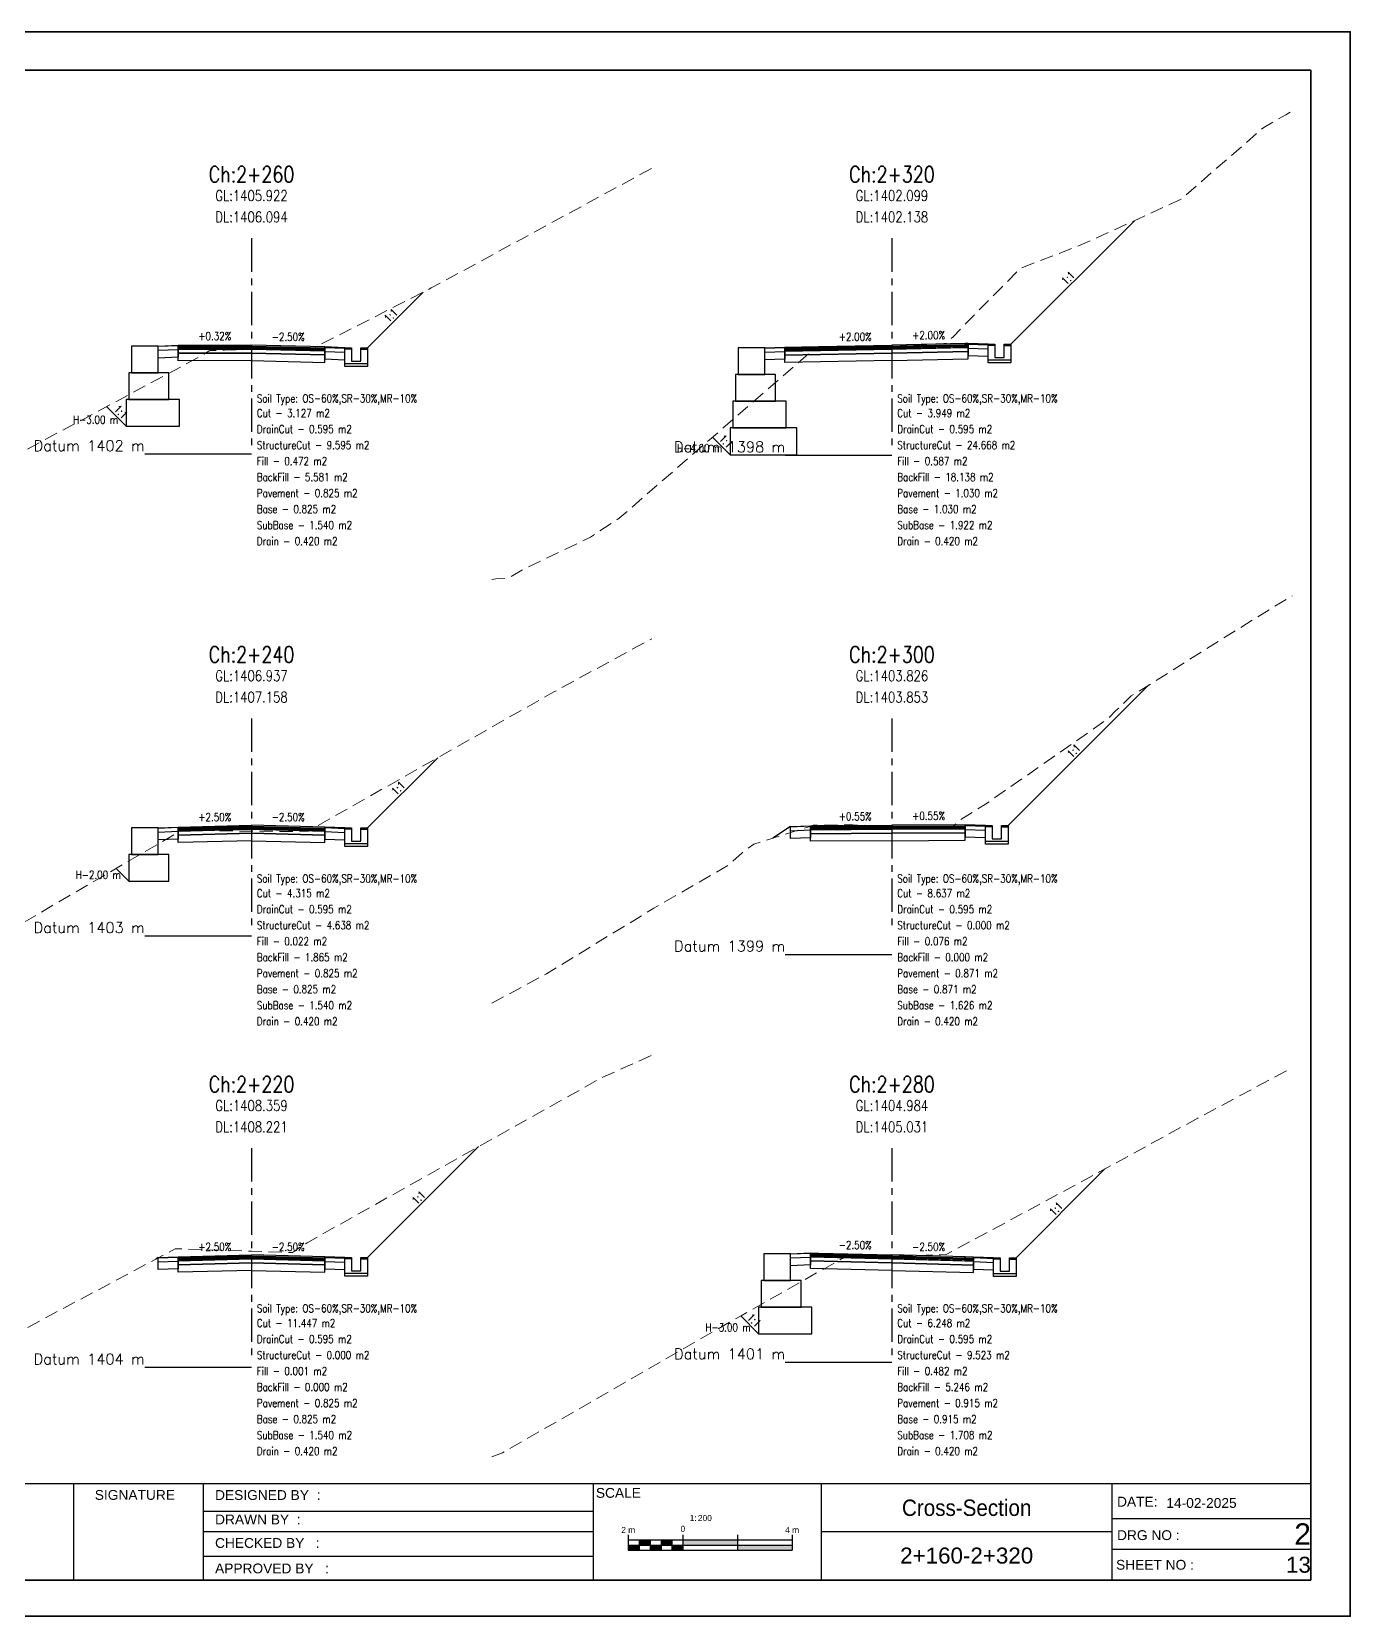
# Model space of a CAD drawing. Extents: x -19 to 1577, y -12 to 48.
# Drawn here: x 1311.8 to 1361.2, y -11.7 to 47.7 of the extents above; entities that cross this region are included whole.
import ezdxf
from ezdxf.enums import TextEntityAlignment as Align

# ---------------------------------------------------------------- set-up
doc = ezdxf.new("R2010")
doc.units = 0
doc.header["$MEASUREMENT"] = 0
doc.linetypes.add('Center', pattern=[2, 1.25, -0.25, 0.25, -0.25])
doc.linetypes.add('Dashed', pattern=[0.75, 0.5, -0.25])
for name, color, linetype in [('BackFill-Area', 7, 'Continuous'), ('Base', 6, 'Continuous'), ('Base-Area', 7, 'Continuous'), ('Cut-Area', 7, 'Continuous'), ('CutFillLine', 4, 'Continuous'), ('Drain', 3, 'Continuous'), ('Drain-Area', 7, 'Continuous'), ('DrainCut-Area', 7, 'Continuous'), ('ExtraWideningLayers', 7, 'Continuous'), ('Fill-Area', 7, 'Continuous'), ('Frame', 7, 'Continuous'), ('GabionRetainingWall', 140, 'Continuous'), ('Height', 7, 'Continuous'), ('L_CF_Slope', 7, 'Continuous'), ('L_Slope', 7, 'Continuous'), ('Pavement-Area', 7, 'Continuous'), ('PavementLayers', 1, 'Continuous'), ('R_CF_Slope', 7, 'Continuous'), ('R_Slope', 7, 'Continuous'), ('Shoulder', 2, 'Continuous'), ('Soil Type', 7, 'Continuous'), ('StructureCut-Area', 7, 'Continuous'), ('SubBase', 7, 'Continuous'), ('SubBase-Area', 7, 'Continuous')]:
    doc.layers.add(name, color=color, linetype=linetype)
for name, color, linetype, lineweight in [('CenterLine', 5, 'Center', 25), ('ChainageTxt', 7, 'Continuous', 25), ('DatumLabel', 1, 'Continuous', 25), ('DLTxt', 1, 'Continuous', 25), ('GL', 104, 'Dashed', 18), ('GLTxt', 3, 'Continuous', 25)]:
    doc.layers.add(name, color=color, linetype=linetype, lineweight=lineweight)
doc.styles.add('ARIAL', font='arial.ttf')
doc.styles.get("Standard").update_dxf_attribs({"font": 'simplex.shx'})

# ---------------------------------------------------------------- blocks, each defined once
blk = doc.blocks.new('SheetA3-1')
at = {"layer": 'Frame', "color": 6, "linetype": 'Continuous', "lineweight": 35}
for p, q in [((397, 0), (0, 0)), ((397, -283), (397, 0)), ((0, -283), (397, -283))]:
    blk.add_line(p, q, dxfattribs=at)
at = {"layer": 'Frame', "linetype": 'Continuous', "lineweight": 30}
for p, q in [((397, -264.94), (0, -264.94)), ((165.2, -282.86), (165.2, -264.94)), ((189.51, -282.86), (189.51, -264.94)), ((262.53, -264.94), (262.53, -282.86)), ((305.32, -282.86), (305.32, -264.94)), ((359.69, -264.94), (359.69, -282.86)), ((189.51, -270.06), (262.53, -270.06)), ((359.69, -271.47), (397, -271.47)), ((189.51, -273.9), (262.53, -273.9)), ((305.32, -273.9), (359.69, -273.9)), ((189.51, -278.48), (262.53, -278.48)), ((359.69, -277.21), (397, -277.21))]:
    blk.add_line(p, q, dxfattribs=at)
at = {"layer": 'Frame', "color": 7, "linetype": 'Continuous'}
for p, q in [((269.08, -274.49), (269.08, -277.35)), ((299.8, -275.51), (269.08, -275.51)), ((271.13, -275.51), (271.13, -277.35)), ((273.18, -275.51), (273.18, -277.35)), ((275.23, -275.51), (275.23, -277.35)), ((277.28, -275.51), (277.28, -277.35)), ((279.32, -274.49), (279.32, -277.35)), ((289.56, -274.49), (289.56, -277.35)), ((299.8, -274.49), (299.8, -277.35)), ((269.08, -276.43), (299.8, -276.43)), ((269.08, -277.35), (299.8, -277.35))]:
    blk.add_line(p, q, dxfattribs=at)
at = {"layer": 'Frame', "color": 6, "linetype": 'Continuous', "lineweight": 35}
blk.add_lwpolyline([(-15.62, -289.77), (404.38, -289.77), (404.38, 7.23), (-15.62, 7.23)], close=True, dxfattribs=at)
at = {"layer": 'Frame', "color": 7, "linetype": 'Continuous'}
for points in [[(271.13, -275.51), (271.13, -276.43), (273.18, -275.51), (273.18, -276.43)], [(275.23, -276.43), (275.23, -275.51), (277.28, -276.43), (277.28, -275.51)], [(279.32, -276.43), (279.32, -275.51), (289.56, -276.43), (289.56, -275.51)], [(269.08, -276.43), (269.08, -277.35), (271.13, -276.43), (271.13, -277.35)], [(273.18, -276.43), (273.18, -277.35), (275.23, -276.43), (275.23, -277.35)], [(277.28, -276.43), (277.28, -277.35), (279.32, -276.43), (279.32, -277.35)], [(289.56, -276.43), (289.56, -277.35), (299.8, -276.43), (299.8, -277.35)]]:
    blk.add_solid(points, dxfattribs=at)
at = {"color": 1, "style": 'ARIAL'}
for tag, height, p in [('DWGNUM', 4, (397, -274.34)), ('SHEETNUM', 3, (397, -280.11))]:
    blk.add_attdef(tag, text='', height=height, dxfattribs=at).set_placement(p, align=Align.MIDDLE_RIGHT)
at = {"style": 'ARIAL'}
blk.add_attdef('CHRANGE', text='', height=3, dxfattribs=at).set_placement((332.51, -278.38), align=Align.MIDDLE_CENTER)
at = {"layer": 'Frame', "linetype": 'Continuous', "style": 'ARIAL'}
for s, height, p in [('SIGNATURE', 1.843, (169.13, -267.94)), ('DESIGNED BY  :', 1.8429, (191.67, -267.96)), ('DRAWN BY  :', 1.8429, (191.67, -272.54)), ('CHECKED BY   :', 1.8429, (191.67, -276.95)), ('APPROVED BY   :', 1.8429, (191.67, -281.72))]:
    blk.add_text(s, height=height, dxfattribs=at).set_placement(p)
blk.add_text('SCALE ', height=1.843, dxfattribs=at).set_placement((267.6, -267.56), align=Align.CENTER)
at = {"layer": 'Frame', "color": 7, "linetype": 'Continuous', "style": 'ARIAL'}
for s, height, p in [('DATE:', 1.843, (360.68, -269.21)), ('14-02-2025', 1.843, (369.92, -269.45)), ('DRG NO : ', 1.843, (360.68, -275.48)), ('SHEET NO : ', 1.8429, (360.49, -281.04))]:
    blk.add_text(s, height=height, dxfattribs=at).set_placement(p)
for s, height, p in [('0', 1.13, (279.32, -273.93)), ('1: ', 1.126, (281.48, -271.89))]:
    blk.add_text(s, height=height, dxfattribs=at).set_placement(p, align=Align.CENTER)
at = {"layer": 'Frame', "linetype": 'Continuous', "lineweight": 30, "style": 'ARIAL', "width": 0.9}
for tag, height, p in [('DWGNAME', 3.07, (332.51, -269.42)), ('KAPAN-JAGDOLROAD', 2.46, (110.77, -273.9))]:
    blk.add_attdef(tag, text='', height=height, dxfattribs=at).set_placement(p, align=Align.MIDDLE_CENTER)
at = {"layer": 'Frame', "color": 7, "linetype": 'Continuous', "style": 'ARIAL'}
for tag, p in [('V1', (269.08, -274.49)), ('V2', (299.8, -274.49))]:
    blk.add_attdef(tag, text='', height=1.13, dxfattribs=at).set_placement(p, align=Align.BOTTOM_CENTER)
blk.add_attdef('HSCALE', (282.14, -271.91), '', height=1.13, dxfattribs=at)

msp = doc.modelspace()

# ---------------------------------------------------------------- linework, layer by layer
at = {"layer": 'Base'}
for points in [[(1320, 35.85), (1320, 35.7), (1317.25, 35.691), (1317.25, 35.691), (1317.25, 35.841), (1320, 35.85)], [(1320, 35.85), (1320, 35.7), (1322.75, 35.631), (1322.75, 35.631), (1322.75, 35.781), (1320, 35.85)], [(1344, 35.85), (1344, 35.7), (1339.988, 35.62), (1339.988, 35.62), (1339.988, 35.77), (1344, 35.85)], [(1344, 35.85), (1344, 35.7), (1346.852, 35.757), (1346.852, 35.757), (1346.852, 35.907), (1344, 35.85)], [(1320, 17.85), (1320, 17.7), (1317.25, 17.631), (1317.25, 17.631), (1317.25, 17.781), (1320, 17.85)], [(1320, 17.85), (1320, 17.7), (1322.75, 17.631), (1322.75, 17.631), (1322.75, 17.781), (1320, 17.85)], [(1344, 17.85), (1344, 17.7), (1340.944, 17.683), (1340.944, 17.683), (1340.944, 17.833), (1344, 17.85)], [(1344, 17.85), (1344, 17.7), (1346.75, 17.715), (1346.75, 17.715), (1346.75, 17.865), (1344, 17.85)], [(1344, 1.74), (1344, 1.59), (1340.95, 1.666), (1340.95, 1.666), (1340.95, 1.816), (1344, 1.74)], [(1320, 1.74), (1320, 1.59), (1317.25, 1.521), (1317.25, 1.521), (1317.25, 1.671), (1320, 1.74)], [(1320, 1.74), (1320, 1.59), (1322.75, 1.521), (1322.75, 1.521), (1322.75, 1.671), (1320, 1.74)], [(1344, 1.74), (1344, 1.59), (1347.05, 1.514), (1347.05, 1.514), (1347.05, 1.664), (1344, 1.74)]]:
    msp.add_lwpolyline(points, dxfattribs=at)
at = {"layer": 'CenterLine'}
for p, q in [((1320, 40), (1320, 32)), ((1344, 40), (1344, 32)), ((1320, 22), (1320, 14)), ((1344, 22), (1344, 14)), ((1320, 5.89), (1320, -2.11)), ((1344, 5.89), (1344, -2.11))]:
    msp.add_line(p, q, dxfattribs=at)
at = {"layer": 'CutFillLine'}
for points in [[(1348.452, 36.027), (1353.086, 40.66)], [(1324.35, 35.901), (1326.428, 37.979)], [(1315.3, 32.961), (1314.57, 33.691)], [(1337.938, 31.89), (1337.279, 32.549)], [(1348.35, 17.985), (1353.611, 23.246)], [(1324.35, 17.901), (1326.981, 20.532)], [(1340.194, 17.953), (1339.532, 17.512)], [(1315.4, 15.901), (1314.924, 16.378)], [(1324.35, 1.791), (1328.51, 5.952)], [(1348.65, 1.784), (1351.982, 5.115)], [(1316.5, 1.791), (1316.412, 1.733)], [(1339, -1.064), (1338.332, -0.395)]]:
    msp.add_lwpolyline(points, dxfattribs=at)
at = {"layer": 'DatumLabel'}
for p, q in [((1320, 31.906), (1316, 31.906)), ((1344, 31.862), (1340, 31.862)), ((1320, 13.842), (1316, 13.842)), ((1344, 13.147), (1340, 13.147)), ((1320, -2.331), (1316, -2.331)), ((1344, -2.14), (1340, -2.14))]:
    msp.add_line(p, q, dxfattribs=at)
at = {"layer": 'Drain'}
for points in [[(1323.5, 35.901), (1323.75, 35.901), (1323.75, 35.851), (1323.75, 35.401), (1324.1, 35.401), (1324.1, 35.851), (1324.1, 35.901), (1324.35, 35.901), (1324.35, 35.851), (1324.35, 35.401), (1324.35, 35.301), (1324.35, 35.201), (1323.5, 35.201), (1323.5, 35.301), (1323.5, 35.401), (1323.5, 35.851), (1323.5, 35.901)], [(1323.75, 35.851), (1323.5, 35.851)], [(1324.1, 35.851), (1324.35, 35.851)], [(1347.602, 36.027), (1347.852, 36.027), (1347.852, 35.977), (1347.852, 35.527), (1348.202, 35.527), (1348.202, 35.977), (1348.202, 36.027), (1348.452, 36.027), (1348.452, 35.977), (1348.452, 35.527), (1348.452, 35.427), (1348.452, 35.327), (1347.602, 35.327), (1347.602, 35.427), (1347.602, 35.527), (1347.602, 35.977), (1347.602, 36.027)], [(1347.852, 35.977), (1347.602, 35.977)], [(1348.202, 35.977), (1348.452, 35.977)], [(1324.35, 35.301), (1323.5, 35.301)], [(1348.452, 35.427), (1347.602, 35.427)], [(1323.5, 17.901), (1323.75, 17.901), (1323.75, 17.851), (1323.75, 17.401), (1324.1, 17.401), (1324.1, 17.851), (1324.1, 17.901), (1324.35, 17.901), (1324.35, 17.851), (1324.35, 17.401), (1324.35, 17.301), (1324.35, 17.201), (1323.5, 17.201), (1323.5, 17.301), (1323.5, 17.401), (1323.5, 17.851), (1323.5, 17.901)], [(1323.75, 17.851), (1323.5, 17.851)], [(1324.1, 17.851), (1324.35, 17.851)], [(1347.5, 17.985), (1347.75, 17.985), (1347.75, 17.935), (1347.75, 17.485), (1348.1, 17.485), (1348.1, 17.935), (1348.1, 17.985), (1348.35, 17.985), (1348.35, 17.935), (1348.35, 17.485), (1348.35, 17.385), (1348.35, 17.285), (1347.5, 17.285), (1347.5, 17.385), (1347.5, 17.485), (1347.5, 17.935), (1347.5, 17.985)], [(1347.75, 17.935), (1347.5, 17.935)], [(1348.1, 17.935), (1348.35, 17.935)], [(1324.35, 17.301), (1323.5, 17.301)], [(1348.35, 17.385), (1347.5, 17.385)], [(1323.5, 1.791), (1323.75, 1.791), (1323.75, 1.741), (1323.75, 1.291), (1324.1, 1.291), (1324.1, 1.741), (1324.1, 1.791), (1324.35, 1.791), (1324.35, 1.741), (1324.35, 1.291), (1324.35, 1.191), (1324.35, 1.091), (1323.5, 1.091), (1323.5, 1.191), (1323.5, 1.291), (1323.5, 1.741), (1323.5, 1.791)], [(1347.8, 1.784), (1348.05, 1.784), (1348.05, 1.734), (1348.05, 1.284), (1348.4, 1.284), (1348.4, 1.734), (1348.4, 1.784), (1348.65, 1.784), (1348.65, 1.734), (1348.65, 1.284), (1348.65, 1.184), (1348.65, 1.084), (1347.8, 1.084), (1347.8, 1.184), (1347.8, 1.284), (1347.8, 1.734), (1347.8, 1.784)], [(1323.75, 1.741), (1323.5, 1.741)], [(1324.35, 1.191), (1323.5, 1.191)], [(1324.1, 1.741), (1324.35, 1.741)], [(1348.05, 1.734), (1347.8, 1.734)], [(1348.4, 1.734), (1348.65, 1.734)], [(1348.65, 1.184), (1347.8, 1.184)]]:
    msp.add_lwpolyline(points, dxfattribs=at)
at = {"layer": 'ExtraWideningLayers'}
for points in [[(1341.25, 35.945), (1341.25, 35.895), (1339.988, 35.87), (1339.988, 35.87), (1339.988, 35.92), (1341.25, 35.945)], [(1341.25, 35.895), (1341.25, 35.845), (1339.988, 35.82), (1339.988, 35.82), (1339.988, 35.87), (1341.25, 35.895)], [(1341.25, 35.845), (1341.25, 35.795), (1339.988, 35.77), (1339.988, 35.77), (1339.988, 35.82), (1341.25, 35.845)], [(1346.75, 36.055), (1346.75, 36.005), (1346.852, 36.007), (1346.852, 36.007), (1346.852, 36.057), (1346.75, 36.055)], [(1346.75, 36.005), (1346.75, 35.955), (1346.852, 35.957), (1346.852, 35.957), (1346.852, 36.007), (1346.75, 36.005)], [(1346.75, 35.955), (1346.75, 35.905), (1346.852, 35.907), (1346.852, 35.907), (1346.852, 35.957), (1346.75, 35.955)], [(1341.25, 17.985), (1341.25, 17.935), (1340.944, 17.933), (1340.944, 17.933), (1340.944, 17.983), (1341.25, 17.985)], [(1341.25, 17.935), (1341.25, 17.885), (1340.944, 17.883), (1340.944, 17.883), (1340.944, 17.933), (1341.25, 17.935)], [(1341.25, 17.885), (1341.25, 17.835), (1340.944, 17.833), (1340.944, 17.833), (1340.944, 17.883), (1341.25, 17.885)], [(1341.25, 1.959), (1341.25, 1.909), (1340.95, 1.916), (1340.95, 1.916), (1340.95, 1.966), (1341.25, 1.959)], [(1341.25, 1.909), (1341.25, 1.859), (1340.95, 1.866), (1340.95, 1.866), (1340.95, 1.916), (1341.25, 1.909)], [(1341.25, 1.859), (1341.25, 1.809), (1340.95, 1.816), (1340.95, 1.816), (1340.95, 1.866), (1341.25, 1.859)], [(1346.75, 1.821), (1346.75, 1.771), (1347.05, 1.764), (1347.05, 1.764), (1347.05, 1.814), (1346.75, 1.821)], [(1346.75, 1.771), (1346.75, 1.721), (1347.05, 1.714), (1347.05, 1.714), (1347.05, 1.764), (1346.75, 1.771)], [(1346.75, 1.721), (1346.75, 1.671), (1347.05, 1.664), (1347.05, 1.664), (1347.05, 1.714), (1346.75, 1.721)]]:
    msp.add_lwpolyline(points, dxfattribs=at)
at = {"layer": 'GabionRetainingWall'}
for points in [[(1316.5, 35.961), (1315.5, 35.961), (1315.5, 34.961), (1316.5, 34.961), (1316.5, 35.961)], [(1339.238, 35.89), (1338.238, 35.89), (1338.238, 34.89), (1339.238, 34.89), (1339.238, 35.89)], [(1316.9, 34.961), (1315.4, 34.961), (1315.4, 33.961), (1316.9, 33.961), (1316.9, 34.961)], [(1339.638, 34.89), (1338.138, 34.89), (1338.138, 33.89), (1339.638, 33.89), (1339.638, 34.89)], [(1317.3, 33.961), (1315.3, 33.961), (1315.3, 32.961), (1317.3, 32.961), (1317.3, 33.961)], [(1340.038, 33.89), (1338.038, 33.89), (1338.038, 32.89), (1340.038, 32.89), (1340.038, 33.89)], [(1340.438, 32.89), (1337.938, 32.89), (1337.938, 31.89), (1340.438, 31.89), (1340.438, 32.89)], [(1316.5, 17.901), (1315.5, 17.901), (1315.5, 16.901), (1316.5, 16.901), (1316.5, 17.901)], [(1316.9, 16.901), (1315.4, 16.901), (1315.4, 15.901), (1316.9, 15.901), (1316.9, 16.901)], [(1340.2, 1.936), (1339.2, 1.936), (1339.2, 0.936), (1340.2, 0.936), (1340.2, 1.936)], [(1340.6, 0.936), (1339.1, 0.936), (1339.1, -0.064), (1340.6, -0.064), (1340.6, 0.936)], [(1341, -0.064), (1339, -0.064), (1339, -1.064), (1341, -1.064), (1341, -0.064)]]:
    msp.add_lwpolyline(points, dxfattribs=at)
at = {"layer": 'GL', "flags": 128}
for points in [[(1329, 27.209), (1329.152, 27.237), (1329.597, 27.249), (1330.125, 27.558), (1332.701, 28.803), (1333.781, 29.511), (1341.053, 35.825), (1344, 35.961), (1345.383, 36.024), (1345.948, 36.052), (1346.037, 36.054), (1346.289, 36.308), (1348.796, 38.867), (1351.146, 39.779), (1353.209, 40.717), (1354.834, 41.465), (1357.932, 44.157), (1358.755, 44.633), (1359, 44.766)], [(1305, 28.551), (1317.999, 35.533), (1318.436, 35.798), (1318.983, 35.804), (1320, 35.828), (1320.851, 35.849), (1322.282, 35.863), (1326.738, 38.138), (1335, 42.626)], [(1329, 11.332), (1331.052, 12.426), (1335.079, 14.895), (1337.884, 16.508), (1338.386, 16.964), (1338.825, 17.287), (1340.851, 17.932), (1341.048, 17.996), (1342.415, 18.024), (1342.661, 18.007), (1344, 17.974), (1345.075, 17.946), (1346.249, 17.906), (1346.529, 18.188), (1347.508, 18.79), (1351.596, 21.639), (1352.147, 22.051), (1352.396, 22.295), (1352.97, 22.844), (1358.282, 26.172), (1359, 26.596)], [(1305, 10.592), (1305.317, 10.762), (1305.828, 11.072), (1317.364, 17.801), (1317.497, 17.801), (1320, 17.779), (1321.551, 17.766), (1322.119, 17.778), (1331.334, 22.998), (1335, 24.99)], [(1305, -4.35), (1317.138, 2.12), (1317.32, 2.118), (1320, 2.028), (1321.445, 1.98), (1321.539, 1.978), (1321.644, 2.059), (1321.755, 2.151), (1321.927, 2.254), (1322.086, 2.351), (1333.141, 8.547), (1333.194, 8.569), (1333.276, 8.602), (1335, 9.375)], [(1329, -5.682), (1329.404, -5.525), (1338.349, -0.385), (1342.202, 1.796), (1342.593, 1.798), (1343.266, 1.821), (1344, 1.844), (1346.032, 1.907), (1351.777, 5.003), (1355.458, 7.017), (1359, 8.907)]]:
    msp.add_lwpolyline(points, dxfattribs=at)
at = {"layer": 'PavementLayers'}
for points in [[(1320, 36), (1320, 35.95), (1317.25, 35.941), (1317.25, 35.941), (1317.25, 35.991), (1320, 36)], [(1320, 35.95), (1320, 35.9), (1317.25, 35.891), (1317.25, 35.891), (1317.25, 35.941), (1320, 35.95)], [(1320, 35.9), (1320, 35.85), (1317.25, 35.841), (1317.25, 35.841), (1317.25, 35.891), (1320, 35.9)], [(1320, 36), (1320, 35.95), (1322.75, 35.881), (1322.75, 35.881), (1322.75, 35.931), (1320, 36)], [(1320, 35.95), (1320, 35.9), (1322.75, 35.831), (1322.75, 35.831), (1322.75, 35.881), (1320, 35.95)], [(1320, 35.9), (1320, 35.85), (1322.75, 35.781), (1322.75, 35.781), (1322.75, 35.831), (1320, 35.9)], [(1344, 36), (1344, 35.95), (1341.25, 35.895), (1341.25, 35.895), (1341.25, 35.945), (1344, 36)], [(1344, 35.95), (1344, 35.9), (1341.25, 35.845), (1341.25, 35.845), (1341.25, 35.895), (1344, 35.95)], [(1344, 35.9), (1344, 35.85), (1341.25, 35.795), (1341.25, 35.795), (1341.25, 35.845), (1344, 35.9)], [(1344, 36), (1344, 35.95), (1346.75, 36.005), (1346.75, 36.005), (1346.75, 36.055), (1344, 36)], [(1344, 35.95), (1344, 35.9), (1346.75, 35.955), (1346.75, 35.955), (1346.75, 36.005), (1344, 35.95)], [(1344, 35.9), (1344, 35.85), (1346.75, 35.905), (1346.75, 35.905), (1346.75, 35.955), (1344, 35.9)], [(1320, 18), (1320, 17.95), (1317.25, 17.881), (1317.25, 17.881), (1317.25, 17.931), (1320, 18)], [(1320, 17.95), (1320, 17.9), (1317.25, 17.831), (1317.25, 17.831), (1317.25, 17.881), (1320, 17.95)], [(1320, 17.9), (1320, 17.85), (1317.25, 17.781), (1317.25, 17.781), (1317.25, 17.831), (1320, 17.9)], [(1320, 18), (1320, 17.95), (1322.75, 17.881), (1322.75, 17.881), (1322.75, 17.931), (1320, 18)], [(1320, 17.95), (1320, 17.9), (1322.75, 17.831), (1322.75, 17.831), (1322.75, 17.881), (1320, 17.95)], [(1320, 17.9), (1320, 17.85), (1322.75, 17.781), (1322.75, 17.781), (1322.75, 17.831), (1320, 17.9)], [(1344, 18), (1344, 17.95), (1341.25, 17.935), (1341.25, 17.935), (1341.25, 17.985), (1344, 18)], [(1344, 17.95), (1344, 17.9), (1341.25, 17.885), (1341.25, 17.885), (1341.25, 17.935), (1344, 17.95)], [(1344, 17.9), (1344, 17.85), (1341.25, 17.835), (1341.25, 17.835), (1341.25, 17.885), (1344, 17.9)], [(1344, 18), (1344, 17.95), (1346.75, 17.965), (1346.75, 17.965), (1346.75, 18.015), (1344, 18)], [(1344, 17.95), (1344, 17.9), (1346.75, 17.915), (1346.75, 17.915), (1346.75, 17.965), (1344, 17.95)], [(1344, 17.9), (1344, 17.85), (1346.75, 17.865), (1346.75, 17.865), (1346.75, 17.915), (1344, 17.9)], [(1320, 1.89), (1320, 1.84), (1317.25, 1.771), (1317.25, 1.771), (1317.25, 1.821), (1320, 1.89)], [(1320, 1.84), (1320, 1.79), (1317.25, 1.721), (1317.25, 1.721), (1317.25, 1.771), (1320, 1.84)], [(1320, 1.79), (1320, 1.74), (1317.25, 1.671), (1317.25, 1.671), (1317.25, 1.721), (1320, 1.79)], [(1320, 1.89), (1320, 1.84), (1322.75, 1.771), (1322.75, 1.771), (1322.75, 1.821), (1320, 1.89)], [(1320, 1.84), (1320, 1.79), (1322.75, 1.721), (1322.75, 1.721), (1322.75, 1.771), (1320, 1.84)], [(1320, 1.79), (1320, 1.74), (1322.75, 1.671), (1322.75, 1.671), (1322.75, 1.721), (1320, 1.79)], [(1344, 1.89), (1344, 1.84), (1341.25, 1.909), (1341.25, 1.909), (1341.25, 1.959), (1344, 1.89)], [(1344, 1.84), (1344, 1.79), (1341.25, 1.859), (1341.25, 1.859), (1341.25, 1.909), (1344, 1.84)], [(1344, 1.79), (1344, 1.74), (1341.25, 1.809), (1341.25, 1.809), (1341.25, 1.859), (1344, 1.79)], [(1344, 1.89), (1344, 1.84), (1346.75, 1.771), (1346.75, 1.771), (1346.75, 1.821), (1344, 1.89)], [(1344, 1.84), (1344, 1.79), (1346.75, 1.721), (1346.75, 1.721), (1346.75, 1.771), (1344, 1.84)], [(1344, 1.79), (1344, 1.74), (1346.75, 1.671), (1346.75, 1.671), (1346.75, 1.721), (1344, 1.79)]]:
    msp.add_lwpolyline(points, dxfattribs=at)
at = {"layer": 'Shoulder'}
for p, q in [((1317.25, 35.971), (1316.5, 35.941)), ((1317.25, 35.821), (1316.5, 35.791)), ((1322.75, 35.911), (1323.5, 35.881)), ((1322.75, 35.761), (1323.5, 35.731)), ((1339.988, 35.9), (1339.238, 35.87)), ((1339.988, 35.75), (1339.238, 35.72)), ((1346.852, 36.037), (1347.602, 36.007)), ((1346.852, 35.887), (1347.602, 35.857)), ((1317.25, 17.911), (1316.5, 17.881)), ((1322.75, 17.911), (1323.5, 17.881)), ((1340.944, 17.963), (1340.194, 17.933)), ((1346.75, 17.995), (1347.5, 17.965)), ((1346.75, 17.845), (1347.5, 17.815)), ((1317.25, 17.761), (1316.5, 17.731)), ((1322.75, 17.761), (1323.5, 17.731)), ((1340.944, 17.813), (1340.194, 17.783)), ((1317.25, 1.801), (1316.5, 1.771)), ((1322.75, 1.801), (1323.5, 1.771)), ((1340.95, 1.946), (1340.2, 1.916)), ((1340.95, 1.796), (1340.2, 1.766)), ((1347.05, 1.794), (1347.8, 1.764)), ((1317.25, 1.651), (1316.5, 1.621)), ((1322.75, 1.651), (1323.5, 1.621)), ((1347.05, 1.644), (1347.8, 1.614))]:
    msp.add_line(p, q, dxfattribs=at)
for points in [[(1317.25, 35.991), (1317.25, 35.971), (1317.25, 35.821), (1317.25, 35.541), (1316.5, 35.511), (1316.5, 35.791), (1316.5, 35.941), (1316.5, 35.961), (1317.25, 35.991)], [(1322.75, 35.931), (1322.75, 35.911), (1322.75, 35.761), (1322.75, 35.481), (1323.5, 35.451), (1323.5, 35.731), (1323.5, 35.881), (1323.5, 35.901), (1322.75, 35.931)], [(1339.988, 35.92), (1339.988, 35.9), (1339.988, 35.75), (1339.988, 35.47), (1339.238, 35.44), (1339.238, 35.72), (1339.238, 35.87), (1339.238, 35.89), (1339.988, 35.92)], [(1346.852, 36.057), (1346.852, 36.037), (1346.852, 35.887), (1346.852, 35.607), (1347.602, 35.577), (1347.602, 35.857), (1347.602, 36.007), (1347.602, 36.027), (1346.852, 36.057)], [(1317.25, 17.931), (1317.25, 17.911), (1317.25, 17.761), (1317.25, 17.481), (1316.5, 17.451), (1316.5, 17.731), (1316.5, 17.881), (1316.5, 17.901), (1317.25, 17.931)], [(1322.75, 17.931), (1322.75, 17.911), (1322.75, 17.761), (1322.75, 17.481), (1323.5, 17.451), (1323.5, 17.731), (1323.5, 17.881), (1323.5, 17.901), (1322.75, 17.931)], [(1340.944, 17.983), (1340.944, 17.963), (1340.944, 17.813), (1340.944, 17.533), (1340.194, 17.503), (1340.194, 17.783), (1340.194, 17.933), (1340.194, 17.953), (1340.944, 17.983)], [(1346.75, 18.015), (1346.75, 17.995), (1346.75, 17.845), (1346.75, 17.565), (1347.5, 17.535), (1347.5, 17.815), (1347.5, 17.965), (1347.5, 17.985), (1346.75, 18.015)], [(1317.25, 1.821), (1317.25, 1.801), (1317.25, 1.651), (1317.25, 1.371), (1316.5, 1.341), (1316.5, 1.621), (1316.5, 1.771), (1316.5, 1.791), (1317.25, 1.821)], [(1322.75, 1.821), (1322.75, 1.801), (1322.75, 1.651), (1322.75, 1.371), (1323.5, 1.341), (1323.5, 1.621), (1323.5, 1.771), (1323.5, 1.791), (1322.75, 1.821)], [(1340.95, 1.966), (1340.95, 1.946), (1340.95, 1.796), (1340.95, 1.516), (1340.2, 1.486), (1340.2, 1.766), (1340.2, 1.916), (1340.2, 1.936), (1340.95, 1.966)], [(1347.05, 1.814), (1347.05, 1.794), (1347.05, 1.644), (1347.05, 1.364), (1347.8, 1.334), (1347.8, 1.614), (1347.8, 1.764), (1347.8, 1.784), (1347.05, 1.814)]]:
    msp.add_lwpolyline(points, dxfattribs=at)
at = {"layer": 'SubBase'}
for points in [[(1320, 35.7), (1320, 35.42), (1317.25, 35.411), (1317.25, 35.411), (1317.25, 35.691), (1320, 35.7)], [(1320, 35.7), (1320, 35.42), (1322.75, 35.351), (1322.75, 35.351), (1322.75, 35.631), (1320, 35.7)], [(1344, 35.7), (1344, 35.42), (1339.988, 35.34), (1339.988, 35.34), (1339.988, 35.62), (1344, 35.7)], [(1344, 35.7), (1344, 35.42), (1346.852, 35.477), (1346.852, 35.477), (1346.852, 35.757), (1344, 35.7)], [(1320, 17.7), (1320, 17.42), (1317.25, 17.351), (1317.25, 17.351), (1317.25, 17.631), (1320, 17.7)], [(1320, 17.7), (1320, 17.42), (1322.75, 17.351), (1322.75, 17.351), (1322.75, 17.631), (1320, 17.7)], [(1344, 17.7), (1344, 17.42), (1340.944, 17.403), (1340.944, 17.403), (1340.944, 17.683), (1344, 17.7)], [(1344, 17.7), (1344, 17.42), (1346.75, 17.435), (1346.75, 17.435), (1346.75, 17.715), (1344, 17.7)], [(1320, 1.59), (1320, 1.31), (1317.25, 1.241), (1317.25, 1.241), (1317.25, 1.521), (1320, 1.59)], [(1320, 1.59), (1320, 1.31), (1322.75, 1.241), (1322.75, 1.241), (1322.75, 1.521), (1320, 1.59)], [(1344, 1.59), (1344, 1.31), (1340.95, 1.386), (1340.95, 1.386), (1340.95, 1.666), (1344, 1.59)], [(1344, 1.59), (1344, 1.31), (1347.05, 1.234), (1347.05, 1.234), (1347.05, 1.514), (1344, 1.59)]]:
    msp.add_lwpolyline(points, dxfattribs=at)

# ---------------------------------------------------------------- block references
ref = msp.add_blockref('SheetA3-1', (1280.3, 46.3), dxfattribs=dict(xscale=0.200000002980232, yscale=0.200000002980232, zscale=0.200000002980232))
ref.add_attrib('CHRANGE', '2+160-2+320', dxfattribs={"height": 0.6, "style": 'ARIAL'}).set_placement((1346.801, -9.377), align=Align.MIDDLE_CENTER)
ref.add_attrib('DWGNUM', '2', dxfattribs={"color": 1, "height": 0.8, "style": 'ARIAL'}).set_placement((1359.7, -8.568), align=Align.MIDDLE_RIGHT)
ref.add_attrib('SHEETNUM', '13', dxfattribs={"color": 1, "height": 0.6, "style": 'ARIAL'}).set_placement((1359.7, -9.721), align=Align.MIDDLE_RIGHT)
ref.add_attrib('DWGNAME', 'Cross-Section', dxfattribs={"layer": 'Frame', "linetype": 'Continuous', "lineweight": 30, "height": 0.61431, "style": 'ARIAL', "width": 0.9}).set_placement((1346.801, -7.585), align=Align.MIDDLE_CENTER)
ref.add_attrib('HSCALE', '200', (1336.727, -8.083), dxfattribs={"layer": 'Frame', "color": 7, "linetype": 'Continuous', "height": 0.2252, "style": 'ARIAL'})
ref.add_attrib('V1', '2 m', dxfattribs={"layer": 'Frame', "color": 7, "linetype": 'Continuous', "height": 0.2252, "style": 'ARIAL'}).set_placement((1334.117, -8.597), align=Align.BOTTOM_CENTER)
ref.add_attrib('V2', '4 m', dxfattribs={"layer": 'Frame', "color": 7, "linetype": 'Continuous', "height": 0.2252, "style": 'ARIAL'}).set_placement((1340.26, -8.597), align=Align.BOTTOM_CENTER)

# ---------------------------------------------------------------- texts
at = {"layer": 'BackFill-Area', "width": 0.8}
for s, p in [('BackFill - 5.581 m2', (1320.2, 31.2)), ('BackFill - 18.138 m2', (1344.2, 31.2)), ('BackFill - 1.865 m2', (1320.2, 13.2)), ('BackFill - 0.000 m2', (1344.2, 13.2)), ('BackFill - 0.000 m2', (1320.2, -2.91)), ('BackFill - 5.246 m2', (1344.2, -2.91))]:
    msp.add_text(s, height=0.3, dxfattribs=at).set_placement(p, align=Align.TOP_LEFT)
at = {"layer": 'Base-Area', "width": 0.8}
for s, p in [('Base - 0.825 m2', (1320.2, 30)), ('Base - 1.030 m2', (1344.2, 30)), ('Base - 0.825 m2', (1320.2, 12)), ('Base - 0.871 m2', (1344.2, 12)), ('Base - 0.825 m2', (1320.2, -4.11)), ('Base - 0.915 m2', (1344.2, -4.11))]:
    msp.add_text(s, height=0.3, dxfattribs=at).set_placement(p, align=Align.TOP_LEFT)
at = {"layer": 'ChainageTxt', "width": 0.8}
for s, p in [('Ch:2+260', (1320, 42.4)), ('Ch:2+320', (1344, 42.4)), ('Ch:2+240', (1320, 24.4)), ('Ch:2+300', (1344, 24.4)), ('Ch:2+220', (1320, 8.29)), ('Ch:2+280', (1344, 8.29))]:
    msp.add_text(s, height=0.6, dxfattribs=at).set_placement(p, align=Align.MIDDLE_CENTER)
at = {"layer": 'Cut-Area', "width": 0.8}
for s, p in [('Cut - 3.127 m2', (1320.2, 33.6)), ('Cut - 3.949 m2', (1344.2, 33.6)), ('Cut - 4.315 m2', (1320.2, 15.6)), ('Cut - 8.637 m2', (1344.2, 15.6)), ('Cut - 11.447 m2', (1320.2, -0.51)), ('Cut - 6.248 m2', (1344.2, -0.51))]:
    msp.add_text(s, height=0.3, dxfattribs=at).set_placement(p, align=Align.TOP_LEFT)
at = {"layer": 'DatumLabel'}
for s, p in [('Datum 1402 m', (1316, 31.906)), ('Datum 1398 m', (1340, 31.862)), ('Datum 1403 m', (1316, 13.842)), ('Datum 1399 m', (1340, 13.147)), ('Datum 1401 m', (1340, -2.14)), ('Datum 1404 m', (1316, -2.331))]:
    msp.add_text(s, height=0.4, dxfattribs=at).set_placement(p, align=Align.BOTTOM_RIGHT)
at = {"layer": 'DLTxt', "width": 0.8}
for s, p in [('DL:1406.094', (1320, 40.8)), ('DL:1402.138', (1344, 40.8)), ('DL:1407.158', (1320, 22.8)), ('DL:1403.853', (1344, 22.8)), ('DL:1408.221', (1320, 6.69)), ('DL:1405.031', (1344, 6.69))]:
    msp.add_text(s, height=0.4, dxfattribs=at).set_placement(p, align=Align.MIDDLE_CENTER)
at = {"layer": 'Drain-Area', "width": 0.8}
for p in [(1320.2, 28.8), (1344.2, 28.8), (1320.2, 10.8), (1344.2, 10.8), (1320.2, -5.31), (1344.2, -5.31)]:
    msp.add_text('Drain - 0.420 m2', height=0.3, dxfattribs=at).set_placement(p, align=Align.TOP_LEFT)
at = {"layer": 'DrainCut-Area', "width": 0.8}
for p in [(1320.2, 33), (1344.2, 33), (1320.2, 15), (1344.2, 15), (1320.2, -1.11), (1344.2, -1.11)]:
    msp.add_text('DrainCut - 0.595 m2', height=0.3, dxfattribs=at).set_placement(p, align=Align.TOP_LEFT)
at = {"layer": 'Fill-Area', "width": 0.8}
for s, p in [('Fill - 0.472 m2', (1320.2, 31.8)), ('Fill - 0.587 m2', (1344.2, 31.8)), ('Fill - 0.022 m2', (1320.2, 13.8)), ('Fill - 0.076 m2', (1344.2, 13.8)), ('Fill - 0.001 m2', (1320.2, -2.31)), ('Fill - 0.482 m2', (1344.2, -2.31))]:
    msp.add_text(s, height=0.3, dxfattribs=at).set_placement(p, align=Align.TOP_LEFT)
at = {"layer": 'GLTxt', "width": 0.8}
for s, p in [('GL:1405.922', (1320, 41.6)), ('GL:1402.099', (1344, 41.6)), ('GL:1406.937', (1320, 23.6)), ('GL:1403.826', (1344, 23.6)), ('GL:1408.359', (1320, 7.49)), ('GL:1404.984', (1344, 7.49))]:
    msp.add_text(s, height=0.4, dxfattribs=at).set_placement(p, align=Align.MIDDLE_CENTER)
at = {"layer": 'Height', "width": 0.8}
for s, p in [('H-3.00 m', (1315, 32.961)), ('H-4.00 m', (1337.638, 31.89)), ('H-2.00 m', (1315.1, 15.901)), ('H-3.00 m', (1338.7, -1.064))]:
    msp.add_text(s, height=0.3, dxfattribs=at).set_placement(p, align=Align.BOTTOM_RIGHT)
at = {"layer": 'L_CF_Slope', "width": 0.8}
for p in [(1314.935, 33.326), (1337.609, 32.219), (1338.666, -0.73)]:
    msp.add_text('1:1', height=0.3, rotation=315, dxfattribs=at).set_placement(p, align=Align.BOTTOM_CENTER)
at = {"layer": 'L_Slope', "width": 0.8}
for s, p in [('+0.32%', (1318.625, 36.096)), ('+2.00%', (1342.625, 36.073)), ('+2.50%', (1318.625, 18.066)), ('+0.55%', (1342.625, 18.092)), ('-2.50%', (1342.625, 2.024)), ('+2.50%', (1318.625, 1.956))]:
    msp.add_text(s, height=0.3, dxfattribs=at).set_placement(p, align=Align.BOTTOM_CENTER)
at = {"layer": 'Pavement-Area', "width": 0.8}
for s, p in [('Pavement - 0.825 m2', (1320.2, 30.6)), ('Pavement - 1.030 m2', (1344.2, 30.6)), ('Pavement - 0.825 m2', (1320.2, 12.6)), ('Pavement - 0.871 m2', (1344.2, 12.6)), ('Pavement - 0.825 m2', (1320.2, -3.51)), ('Pavement - 0.915 m2', (1344.2, -3.51))]:
    msp.add_text(s, height=0.3, dxfattribs=at).set_placement(p, align=Align.TOP_LEFT)
at = {"layer": 'R_CF_Slope', "width": 0.8}
for p in [(1350.769, 38.344), (1325.389, 36.94), (1350.98, 20.616), (1325.665, 19.217), (1326.43, 3.871), (1350.316, 3.45)]:
    msp.add_text('1:1', height=0.3, rotation=45, dxfattribs=at).set_placement(p, align=Align.BOTTOM_CENTER)
at = {"layer": 'R_Slope', "width": 0.8}
for s, p in [('-2.50%', (1321.375, 36.066)), ('+2.00%', (1345.375, 36.127)), ('-2.50%', (1321.375, 18.066)), ('+0.55%', (1345.375, 18.108)), ('-2.50%', (1321.375, 1.956)), ('-2.50%', (1345.375, 1.956))]:
    msp.add_text(s, height=0.3, dxfattribs=at).set_placement(p, align=Align.BOTTOM_CENTER)
at = {"layer": 'Soil Type', "width": 0.8}
for p in [(1320.2, 34), (1344.2, 34), (1320.2, 16), (1344.2, 16), (1320.2, -0.11), (1344.2, -0.11)]:
    msp.add_text('Soil Type: OS-60%,SR-30%,MR-10%', height=0.3, dxfattribs=at).set_placement(p, align=Align.MIDDLE_LEFT)
at = {"layer": 'StructureCut-Area', "width": 0.8}
for s, p in [('StructureCut - 9.595 m2', (1320.2, 32.4)), ('StructureCut - 24.668 m2', (1344.2, 32.4)), ('StructureCut - 4.638 m2', (1320.2, 14.4)), ('StructureCut - 0.000 m2', (1344.2, 14.4)), ('StructureCut - 0.000 m2', (1320.2, -1.71)), ('StructureCut - 9.523 m2', (1344.2, -1.71))]:
    msp.add_text(s, height=0.3, dxfattribs=at).set_placement(p, align=Align.TOP_LEFT)
at = {"layer": 'SubBase-Area', "width": 0.8}
for s, p in [('SubBase - 1.540 m2', (1320.2, 29.4)), ('SubBase - 1.922 m2', (1344.2, 29.4)), ('SubBase - 1.540 m2', (1320.2, 11.4)), ('SubBase - 1.626 m2', (1344.2, 11.4)), ('SubBase - 1.540 m2', (1320.2, -4.71)), ('SubBase - 1.708 m2', (1344.2, -4.71))]:
    msp.add_text(s, height=0.3, dxfattribs=at).set_placement(p, align=Align.TOP_LEFT)

doc.saveas('drawing.dxf')
